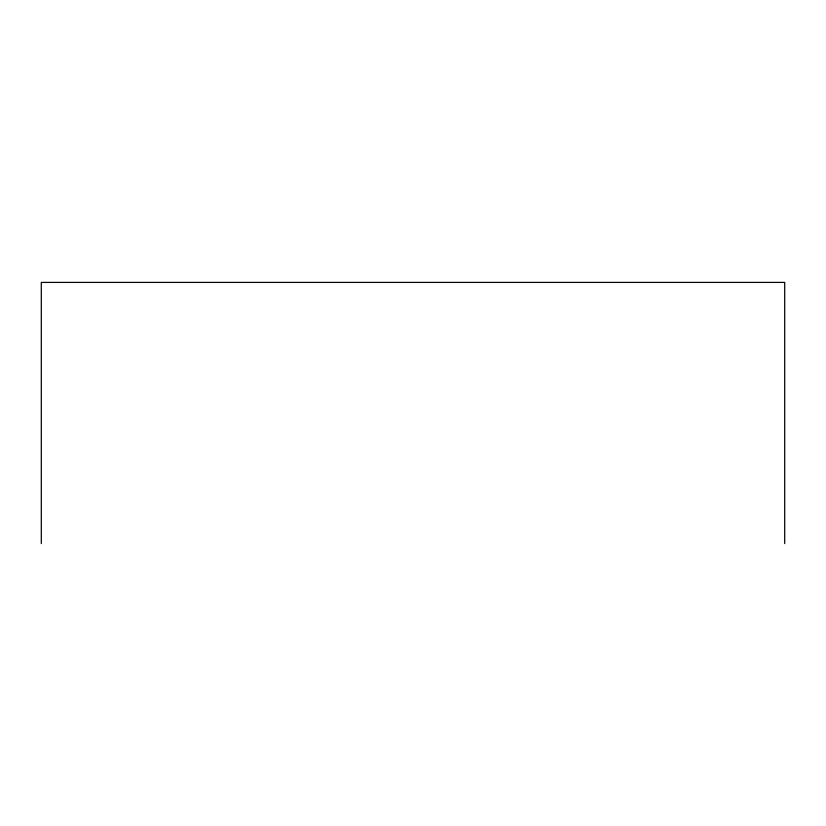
<?xml version="1.0" encoding="UTF-8"?>
<svg xmlns="http://www.w3.org/2000/svg" width="826" height="826" viewBox="0 0 826 826"><rect width="100%" height="100%" fill="white"/><g stroke="black" fill="none" stroke-linecap="round" stroke-linejoin="round"><path stroke-width="1.24" d="M784.7 543.591L784.7 282.409L41.3 282.409L41.3 543.591"/></g></svg>
